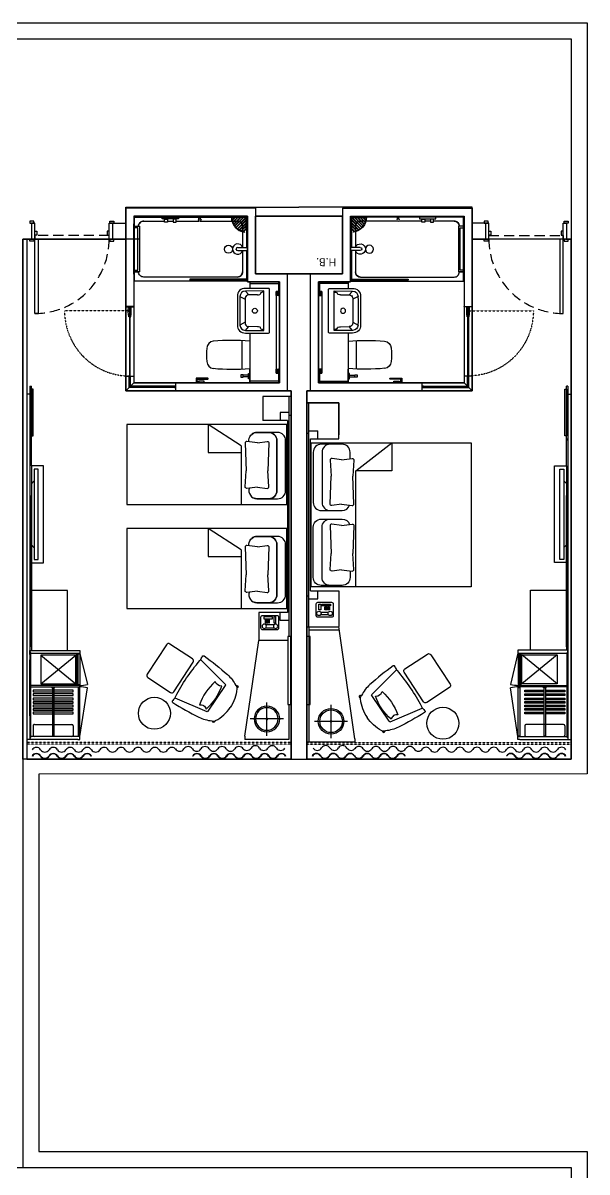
# Model space of a CAD drawing. Extents: x 358669 to 369242, y -116168 to -106760.
# Drawn here: x 365033 to 365738, y -111700 to -110264 of the extents above; entities that cross this region are included whole.
import ezdxf

# ---------------------------------------------------------------- set-up
doc = ezdxf.new("R2010")
doc.units = 0
doc.linetypes.add('HIDDEN', pattern=[1e-06, 1e-06, 0])
doc.linetypes.add('HIDDENX2', pattern=[19.05, 12.7, -6.35])
for name, color, linetype in [('0-LNS-VLF', 1, 'CONTINUOUS'), ('3-OPN-XDR', 3, 'CONTINUOUS'), ('ARFU_EL', 8, 'CONTINUOUS'), ('ARFU_LS_POD', 9, 'CONTINUOUS'), ('ARSN_FX', 8, 'CONTINUOUS'), ('ARWA_OL', 7, 'CONTINUOUS'), ('C-ALAN', 30, 'CONTINUOUS'), ('C-GORONUS-03', 190, 'CONTINUOUS'), ('ID_FF_E', 8, 'CONTINUOUS'), ('TX20', 1, 'CONTINUOUS'), ('TXDM', 8, 'CONTINUOUS'), ('YAZILAR', 254, 'CONTINUOUS')]:
    doc.layers.add(name, color=color, linetype=linetype)
doc.styles.add('-ZAFER-', font='segoeuil.ttf')

# ---------------------------------------------------------------- blocks, each defined once
blk = doc.blocks.new('2511')
at = {"layer": 'ARSN_FX', "linetype": 'CONTINUOUS'}
for p, q in [((-10, 2), (-185, 2)), ((-30, 22), (-184, 22)), ((-35, 27), (-183, 27)), ((-55, 47), (-179, 47)), ((-60, 52), (-177, 52)), ((-80, 72), (-170, 72)), ((-85, 77), (-168, 77)), ((-105, 97), (-157, 97)), ((-110, 102), (-154, 102)), ((-151, 115), (-145, 115)), ((-122, 115), (-115, 115)), ((-10, -3), (-185, -3)), ((-30, -23), (-184, -23)), ((-35, -28), (-183, -28)), ((-55, -48), (-179, -48)), ((-60, -53), (-177, -53)), ((-80, -73), (-170, -73)), ((-85, -78), (-168, -78)), ((-105, -98), (-157, -98)), ((-110, -103), (-154, -103))]:
    blk.add_line(p, q, dxfattribs=at)
for points in [[(-115, 115), (0, 0), (-134, -134, -0.375103), (-151, 115, -0.375103)], [(-122, 115), (-7, 0), (-134, -127, -0.373303), (-145, 115, -0.373303)]]:
    blk.add_lwpolyline(points, format="xyb", dxfattribs=at)
blk = doc.blocks.new('BASIN_ROCA_ABOVE')
at = {"layer": 'TXDM', "ltscale": 1.6}
for p, q in [((0.033, -0.071), (0.034, -0.3)), ((0.527, -0.071), (0.033, -0.071)), ((0.033, -0.071), (0.033, -0.071)), ((0.06, -0.109), (0.069, -0.111)), ((0.499, -0.109), (0.49, -0.111)), ((0.526, -0.3), (0.527, -0.071)), ((0.081, -0.257), (0.034, -0.3)), ((0.08, -0.149), (0.081, -0.257)), ((0.479, -0.149), (0.478, -0.257)), ((0.526, -0.3), (0.478, -0.257)), ((0.101, -0.368), (0.137, -0.304)), ((0.137, -0.304), (0.422, -0.304)), ((0.422, -0.304), (0.458, -0.368))]:
    blk.add_line(p, q, dxfattribs=at)
blk.add_lwpolyline([(0, -0.01), (0, -0.01), (0.001, -0.299, 0.45695), (0.1, -0.399), (0.459, -0.399, 0.46384), (0.558, -0.299), (0.559, -0.01, 0.410588), (0.55, 0), (0.01, 0, 0.399723), (0, -0.01, 0.399723)], format="xyb", close=True, dxfattribs=at)
blk.add_circle((0.28, -0.181), 0.0312, dxfattribs=at)
for centre, radius, start, end in [((0.241, -0.071), 0.195, 179.8214, 183.8286), ((0.1, -0.081), 0.0525, 183.9876, 200.4407), ((0.065, -0.095), 0.015, 197.3847, 251.4233), ((0.063, -0.123), 0.0127, 8.5999, 64.265), ((-0.024, -0.149), 0.104, 0.1782, 15.7454), ((0.583, -0.149), 0.104, 164.2546, 179.8218), ((0.496, -0.123), 0.0127, 115.735, 171.4001), ((0.495, -0.095), 0.015, 288.5767, 342.6153), ((0.46, -0.081), 0.0525, 339.5593, 356.0124), ((0.318, -0.071), 0.195, 356.1714, 0.1786), ((0.133, -0.255), 0.0521, 182.9469, 216.9053), ((0.132, -0.249), 0.0555, 222.5972, 275.6155), ((0.427, -0.249), 0.0555, 264.3845, 317.4028), ((0.426, -0.255), 0.0521, 323.0947, 357.0531), ((0.102, -0.3), 0.0683, 180.2593, 269.0277), ((0.28, 10.165), 10.534, 269.0277, 270.9723), ((0.457, -0.3), 0.0683, 270.9723, 359.7407)]:
    blk.add_arc(centre, radius, start, end, dxfattribs=at)
blk = doc.blocks.new('STANDARD_POD_2')
at = {"layer": 'ARFU_LS_POD'}
for points in [[(140, -270), (120, -270), (120, -220), (140, -220)], [(140, -1240), (120, -1240), (120, -1190), (140, -1190)]]:
    blk.add_hatch(color=256, dxfattribs=at).paths.add_polyline_path(points)
for p, q in [((0, 0), (1395, 0)), ((0, 0), (0, -1460)), ((1395, 0), (1395, -100)), ((1395, 0), (2020, 0)), ((100, -1360), (100, -100)), ((100, -100), (1395, -100)), ((100, -100), (100, -1360)), ((110, -120), (470, -120)), ((470, -721), (470, -100)), ((470, -100), (470, -269)), ((1395, -100), (1920, -100)), ((1412, -41), (1979, -41)), ((1412, -43), (1977, -43)), ((1412, -57), (1963, -57)), ((1412, -59), (1961, -59)), ((1920, -100), (2020, 0)), ((1920, -1050), (1920, -100)), ((1961, -59), (1961, -182)), ((1963, -57), (1963, -182)), ((1977, -43), (1977, -182)), ((1979, -41), (1979, -182)), ((2020, -1054), (2020, 0)), ((485, -175), (552, -175)), ((485, -195), (552, -195)), ((570, -628), (570, -272)), ((2020, -182), (1920, -182)), ((100, -1360), (100, -700)), ((100, -1360), (100, -700)), ((100, -783), (100, -1360)), ((100, -783), (100, -1360)), ((1970, -1027), (1970, -973)), ((1920, -2181), (1920, -1054)), ((1957, -1045), (1957, -1050)), ((1983, -1045), (1983, -1050)), ((2020, -2281), (2020, -1054)), ((470, -1360), (470, -1279)), ((500, -1360), (100, -1360)), ((470, -1340), (110, -1340)), ((500, -2181), (500, -1361)), ((1220, -1382), (500, -1382)), ((500, -1394), (1220, -1394)), ((510, -1371), (1910, -1371)), ((510, -1751), (510, -1371)), ((625, -1421), (1795, -1421)), ((1220, -1394), (1220, -1382)), ((1910, -1371), (1910, -2171)), ((400, -1460), (0, -1460)), ((400, -2281), (400, -1460)), ((1910, -1486), (1850, -1486)), ((1920, -1456), (1920, -2086)), ((621, -1751), (500, -1751)), ((621, -1791), (500, -1791)), ((510, -2171), (510, -1791)), ((560, -2056), (560, -1792)), ((1088, -2121), (625, -2121)), ((1085, -2146), (1085, -2171)), ((1389, -2121), (1103, -2121)), ((1105, -2146), (1105, -2171)), ((1399, -2143), (1399, -2148)), ((1417, -2143), (1417, -2148)), ((1498, -2121), (1427, -2121)), ((1508, -2143), (1508, -2148)), ((1526, -2143), (1526, -2148)), ((1795, -2121), (1536, -2121)), ((1910, -2056), (1850, -2056)), ((400, -2281), (2020, -2281)), ((500, -2181), (1920, -2181)), ((1910, -2171), (510, -2171))]:
    blk.add_line(p, q, dxfattribs=at)
at = {"layer": 'ARFU_LS_POD', "linetype": 'HIDDEN'}
blk.add_line((1970, -1000), (2785, -1000), dxfattribs=at)
at = {"layer": 'ARFU_LS_POD'}
for points in [[(110, -100), (100, -100), (100, -270), (110, -270)], [(1039, -122), (1106, -122), (1106, -100), (1039, -100)], [(140, -220), (120, -220), (120, -270), (100, -270), (100, -1190), (120, -1190), (120, -1240), (140, -1240)], [(140, -270), (120, -270), (120, -220), (140, -220)], [(485, -151), (485, -218), (470, -218), (470, -151)], [(552, -170), (552, -200), (582, -200), (582, -170)], [(1975, -185), (1965, -185), (1965, -1051), (1975, -1051)], [(1920, -1054), (2020, -1054), (2020, -1050), (1920, -1050)], [(110, -1190), (100, -1190), (100, -1360), (110, -1360)], [(140, -1240), (120, -1240), (120, -1190), (140, -1190)], [(1910, -1486), (1910, -1506), (1870, -1506), (1870, -2036), (1910, -2036), (1910, -2056), (1850, -2056), (1850, -1486), (1910, -1486)], [(1910, -1456), (1910, -1536), (1920, -1536), (1920, -1456)], [(1910, -2006), (1910, -2086), (1920, -2086), (1920, -2006)], [(1565, -2171), (1360, -2171), (1360, -2148), (1565, -2148)], [(1389, -2143), (1427, -2143), (1427, -2105), (1389, -2105)], [(1536, -2143), (1498, -2143), (1498, -2105), (1536, -2105)]]:
    blk.add_lwpolyline(points, close=True, dxfattribs=at)
blk.add_lwpolyline([(990, -152), (990, -152, 0.414214), (995, -157), (1139, -157), (1139, -106), (1106, -106), (1106, -116), (1129, -116), (1129, -147), (995, -147, 0.414214)], format="xyb", close=True, dxfattribs=at)
for points in [[(1412, -57), (1397, -57), (1397, -43), (1412, -43), (1412, -41), (1395, -41), (1395, -59), (1412, -59), (1412, -57)], [(1965, -182), (1975, -182), (1975, -45), (1399, -45), (1399, -55), (1965, -55), (1965, -182)], [(640, -1766), (640, -1775)], [(1389, -2121), (1103, -2121)], [(1498, -2121), (1427, -2121)]]:
    blk.add_lwpolyline(points, dxfattribs=at)
for points in [[(1957, -1045), (1965, -1047), (1965, -924), (1962, -924, 0.395956), (1957, -929, 0.053889), (1953, -1040, 0.363005), (1957, -1045)], [(1983, -1045), (1975, -1047), (1975, -924), (1978, -924, -0.395956), (1983, -929, -0.053889), (1987, -1040, -0.363005), (1983, -1045)], [(560, -1749), (560, -1486, -0.414214), (625, -1421), (1795, -1421, -0.414214), (1860, -1486)], [(1088, -2121), (625, -2121, -0.414214), (560, -2056), (560, -1792)], [(1860, -2056, -0.414214), (1795, -2121), (1536, -2121)]]:
    blk.add_lwpolyline(points, format="xyb", dxfattribs=at)
for centre, radius in [((1970, -1000), 15), ((736, -1769), 50.7), ((1095, -2134), 15.5)]:
    blk.add_circle(centre, radius, dxfattribs=at)
for centre, radius, start, end in [((687, -2882), 2612, 84.7509, 94.7603), ((917, -370), 90, 3.2173, 84.7572), ((-493, -449), 1503, 356.7798, 3.2204), ((917, -530), 90, 275.2408, 356.7218), ((687, 1982), 2612, 265.2397, 275.2491), ((625, -1486), 65, 90, 180), ((621, -1771), 64.3, 198.1226, 161.8774), ((621, -1771), 20, 270, 90), ((625, -2056), 65, 180, 270), ((1795, -2056), 65, 270, 0)]:
    blk.add_arc(centre, radius, start, end, dxfattribs=at)
at = {"layer": 'ARFU_LS_POD', "linetype": 'HIDDEN'}
blk.add_arc((1970, -1000), 815, 0, 90.3502, dxfattribs=at)
at = {"layer": 'ARFU_LS_POD', "xscale": 1000, "yscale": 1000, "zscale": 1000, "rotation": 90}
blk.add_blockref('BASIN_ROCA_ABOVE', (225, -1280), dxfattribs=at)
at = {"layer": 'ARFU_LS_POD', "xscale": -1, "rotation": 44.99999999955779}
blk.add_blockref('2511', (510, -2171), dxfattribs=at)
blk = doc.blocks.new('TELEPHONE')
at = {"layer": 'ARFU_EL', "ltscale": 1.6}
blk.add_lwpolyline([(70, 220), (-70, 220, 0.414214), (-90, 200), (-90, 20, 0.414214), (-70, 0), (70, 0, 0.414214), (90, 20), (90, 200, 0.414214)], format="xyb", close=True, dxfattribs=at)
for points in [[(-65, 62), (-65, 164)], [(-28, 164), (-28, 62)]]:
    blk.add_lwpolyline(points, dxfattribs=at)
for points in [[(71, 159), (-2, 159), (-2, 184), (71, 184)], [(71, 37), (48, 37), (48, 146), (71, 146)], [(-2, 107), (8, 107), (8, 97), (-2, 97)], [(-2, 92), (8, 92), (8, 82), (-2, 82)], [(-2, 77), (8, 77), (8, 67), (-2, 67)], [(-2, 62), (8, 62), (8, 52), (-2, 52)], [(13, 107), (23, 107), (23, 97), (13, 97)], [(13, 92), (23, 92), (23, 82), (13, 82)], [(13, 77), (23, 77), (23, 67), (13, 67)], [(13, 62), (23, 62), (23, 52), (13, 52)], [(28, 107), (38, 107), (38, 97), (28, 97)], [(28, 92), (38, 92), (38, 82), (28, 82)], [(28, 77), (38, 77), (38, 67), (28, 67)], [(28, 62), (38, 62), (38, 52), (28, 52)]]:
    blk.add_lwpolyline(points, close=True, dxfattribs=at)
for centre in [(-46, 183), (-46, 42)]:
    blk.add_circle(centre, 27.1, dxfattribs=at)
blk = doc.blocks.new('DESK_LAMP_PLAN')
at = {"layer": 'ID_FF_E', "color": 8, "ltscale": 1.6}
for p, q in [((201005, 176148), (201005, 175732)), ((200796, 175939), (201212, 175939))]:
    blk.add_line(p, q, dxfattribs=at)
for radius in [160, 160, 141, 10]:
    blk.add_circle((201005, 175939), radius, dxfattribs=at)
blk = doc.blocks.new('FOOTSTOOL')
at = {"layer": 'ID_FF_E', "ltscale": 1.6}
blk.add_lwpolyline([(-58787, 14801), (-58787, 15141, -0.414214), (-58757, 15171), (-58317, 15171, -0.414214), (-58287, 15141), (-58287, 14801, -0.414214), (-58317, 14771), (-58757, 14771, -0.414214)], format="xyb", close=True, dxfattribs=at)
blk = doc.blocks.new('DESK_CHAIR_PLAN')
at = {"layer": 'ID_FF_E', "ltscale": 1.6}
for points in [[(268448, 192088, 0.096866), (268440, 192073, 0.052068), (268440, 191527, 0.195989), (268448, 191513)], [(268448, 192088, -0.281671), (268444, 192094, -0.075213), (268438, 192141, -0.307094), (268452, 192151, -0.024798), (268825, 192121, -0.091121), (268987, 192067, -0.224529), (269024, 192040, -0.124204), (269083, 191801, -0.124204)], [(268882, 191994, 0.258678), (268875, 192006), (268448, 192088)], [(268882, 191994), (268882, 191607, -0.258678), (268875, 191596), (268448, 191513)], [(268448, 191513, 0.281671), (268444, 191507, 0.075213), (268438, 191460, 0.307094), (268452, 191450, 0.024798), (268825, 191480, 0.091121), (268987, 191534, 0.224529), (269024, 191562, 0.124204), (269083, 191801, 0.124204)]]:
    blk.add_lwpolyline(points, format="xyb", dxfattribs=at)
for centre, start, end in [((269007, 192059), 318.1433, 154.0205), ((269007, 191539), 192.0861, 51.5225)]:
    blk.add_arc(centre, 14.9, start, end, dxfattribs=at)
blk = doc.blocks.new('DESK_CHAIR')
at = {"layer": 'ARFU_EL', "ltscale": 1.6}
blk.add_lwpolyline([(-59192, 13032, -0.115153), (-59192, 13382, 0.429036), (-59092, 13382, -0.137925), (-59092, 13032, 0.299341), (-59192, 13032)], format="xyb", dxfattribs=at)
at = {"layer": 'TX20'}
blk.add_blockref('DESK_CHAIR_PLAN', (-327937, -178607), dxfattribs=at)
blk = doc.blocks.new('A$C3BB2753C')
at = {"layer": 'ARWA_OL', "color": 8, "ltscale": 1.6}
blk.add_circle((-341, -4134), 200, dxfattribs=at)
at = {"layer": 'ID_FF_E', "color": 8}
for p, q in [((1204, -917), (1204, 78)), ((1222, 78), (1204, 78)), ((1222, 78), (1222, -4337)), ((1222, -22), (1260, -22)), ((1204, -580), (1222, -580)), ((1204, -592), (1222, -592)), ((1214, -592), (1214, -580)), ((1169, -1104), (1204, -1140)), ((1204, -3179), (1204, -1287)), ((1204, -1851), (1204, -2615)), ((1169, -1939), (1204, -1904)), ((1204, -2460), (1222, -2460)), ((1204, -2472), (1222, -2472)), ((1214, -2472), (1214, -2460)), ((637, -3660), (637, -3260)), ((1087, -3640), (647, -3280)), ((1087, -3280), (647, -3640)), ((1222, -4039), (1222, -3340)), ((917, -3690), (917, -3685)), ((947, -3690), (917, -3690)), ((922, -3690), (922, -4294)), ((942, -3690), (942, -4294)), ((947, -3685), (947, -3690)), ((1167, -4149), (697, -4149)), ((622, -4299), (1212, -4299)), ((682, -4164), (682, -4284)), ((947, -4294), (917, -4294)), ((917, -4294), (917, -4299)), ((947, -4299), (947, -4294)), ((1182, -4164), (1182, -4284)), ((622, -4337), (1260, -4337))]:
    blk.add_line(p, q, dxfattribs=at)
at = {"layer": 'ID_FF_E', "color": 8, "ltscale": 1.6}
for p, q in [((-1640, -130), (-2040, -130)), ((-2040, -130), (-1640, -130)), ((-2015, -2930), (-2015, -130)), ((-1640, -130), (-1640, -530)), ((-1640, -580), (-1640, -130)), ((-2015, -515), (-2040, -515)), ((-2015, -480), (-1906, -480)), ((-1906, -580), (-1906, -480)), ((-1997, -2480), (-1997, -580)), ((-1997, -580), (-1640, -580)), ((-2015, -2545), (-2040, -2545)), ((-2015, -2580), (-1906, -2580)), ((-1997, -2480), (-1640, -2480)), ((-1906, -2580), (-1906, -2480)), ((-1640, -2480), (-1640, -2926)), ((-2040, -2930), (-1640, -2930)), ((-2015, -2930), (-2015, -4367)), ((-2015, -2966), (-1634, -2966)), ((-1440, -4327), (-1640, -2926)), ((-2040, -4367), (-1440, -4367)), ((-1440, -4327), (-1440, -4367)), ((-1972, -4543), (-1975, -4541)), ((-815, -4542), (-811, -4540)), ((-815, -4542), (-811, -4540)), ((-815, -4542), (-811, -4540)), ((458, -4542), (455, -4540)), ((458, -4542), (455, -4540)), ((1192, -4543), (1195, -4541))]:
    blk.add_line(p, q, dxfattribs=at)
at = {"layer": 'ID_FF_E', "color": 8, "ltscale": 0.5}
for p, q in [((-1429, -980), (-981, -630)), ((-981, -630), (-981, -980)), ((-1429, -2430), (-1429, -980)), ((-981, -980), (-1429, -980))]:
    blk.add_line(p, q, dxfattribs=at)
at = {"layer": 'ID_FF_E', "color": 8, "linetype": 'HIDDEN', "ltscale": 1.6}
for p, q in [((-2040, -4374), (1260, -4374)), ((-2040, -4394), (1260, -4394))]:
    blk.add_line(p, q, dxfattribs=at)
at = {"layer": 'ID_FF_E', "color": 8}
for points in [[(1184, 40), (1204, 40), (1204, -542), (1184, -542)], [(1204, -917), (1204, -2127), (1054, -2127), (1054, -917)], [(1119, -957), (1169, -957), (1169, -2087), (1119, -2087)], [(600, -3655), (620, -3655), (620, -3265), (600, -3265)], [(647, -3640), (647, -3280), (1087, -3280), (1087, -3640)], [(1222, -3248), (1222, -4311), (1212, -4311), (1212, -3248)], [(600, -3685), (620, -3685), (620, -4294), (600, -4294)]]:
    blk.add_lwpolyline(points, close=True, dxfattribs=at)
at = {"layer": 'ID_FF_E', "color": 8, "ltscale": 1.6}
for points in [[(-1987, -2430), (-1987, -630), (13, -630), (13, -2430)], [(-2040, -3049), (-2040, -3899), (-2000, -3899), (-2000, -3049)]]:
    blk.add_lwpolyline(points, close=True, dxfattribs=at)
at = {"layer": 'ID_FF_E', "color": 8}
for points in [[(-1711, -648, 0.048226), (-1711, -648), (-1861, -648, 0.414214), (-1961, -748), (-1961, -1376, 0.414214), (-1861, -1476), (-1711, -1476)], [(-1502, -830), (-1502, -748, 0.414214), (-1602, -648), (-1752, -648, 0.414214), (-1852, -748), (-1852, -1376, 0.414214), (-1752, -1476), (-1602, -1476, 0.321929), (-1507, -1408, 0.173247)], [(-1609, -844), (-1727, -827, 0.475968), (-1750, -848), (-1737, -1046)], [(-1609, -844), (-1476, -827, -0.471895), (-1453, -848), (-1466, -1046)], [(-1609, -1395), (-1728, -1412, -0.467331), (-1751, -1391), (-1737, -1046)], [(-1609, -1395), (-1475, -1412, 0.463688), (-1453, -1391), (-1466, -1046)], [(-1711, -2411, -0.048226), (-1711, -2411), (-1861, -2411, -0.414214), (-1961, -2311), (-1961, -1683, -0.414214), (-1861, -1583), (-1711, -1583)], [(-1502, -2229), (-1502, -2311, -0.414214), (-1602, -2411), (-1752, -2411, -0.414214), (-1852, -2311), (-1852, -1683, -0.414214), (-1752, -1583), (-1602, -1583, -0.321929), (-1507, -1651, -0.173247)], [(-1609, -1664), (-1728, -1647, 0.467331), (-1751, -1668), (-1737, -2013)], [(-1609, -1664), (-1475, -1647, -0.463688), (-1453, -1668), (-1466, -2013)], [(-1609, -2215), (-1727, -2232, -0.475968), (-1750, -2211), (-1737, -2013)], [(-1609, -2215), (-1476, -2232, 0.471895), (-1453, -2211), (-1466, -2013)]]:
    blk.add_lwpolyline(points, format="xyb", dxfattribs=at)
for points in [[(1204, -3222), (754, -3222), (754, -2472), (1204, -2472), (1204, -3222)], [(597, -3260), (503, -3648)], [(622, -3222), (597, -3222), (597, -3260), (622, -3260)], [(1222, -3272), (1222, -3222), (622, -3222)], [(622, -3260), (1212, -3260)], [(597, -4299), (503, -3691)], [(1212, -3680), (597, -3680), (597, -3660), (1212, -3660)], [(922, -3741), (682, -3741), (682, -3721), (922, -3721)], [(942, -3721), (1182, -3721), (1182, -3741), (942, -3741)], [(922, -3785), (682, -3785), (682, -3765), (922, -3765)], [(922, -3839), (682, -3839), (682, -3819), (922, -3819)], [(922, -3883), (682, -3883), (682, -3863), (922, -3863)], [(942, -3765), (1182, -3765), (1182, -3785), (942, -3785)], [(942, -3819), (1182, -3819), (1182, -3839), (942, -3839)], [(942, -3863), (1182, -3863), (1182, -3883), (942, -3883)], [(922, -3927), (682, -3927), (682, -3907), (922, -3907)], [(922, -3971), (682, -3971), (682, -3951), (922, -3951)], [(922, -4015), (682, -4015), (682, -3995), (922, -3995)], [(942, -3907), (1182, -3907), (1182, -3927), (942, -3927)], [(942, -3951), (1182, -3951), (1182, -3971), (942, -3971)], [(942, -3995), (1182, -3995), (1182, -4015), (942, -4015)], [(622, -4337), (597, -4337), (597, -4299), (622, -4299)]]:
    blk.add_lwpolyline(points, dxfattribs=at)
for centre, radius, start, end in [((600, -3260), 400, 256.0278, 270.3585), ((600, -4079), 400, 89.6415, 103.9722), ((697, -4164), 15, 90, 180), ((1167, -4164), 15, 0, 90), ((697, -4284), 15, 180, 270), ((1167, -4284), 15, 270, 0)]:
    blk.add_arc(centre, radius, start, end, dxfattribs=at)
at = {"layer": 'ID_FF_E', "color": 8, "ltscale": 1.6}
for centre, radius, start, end in [((-1911, -4410), 62.1, 211.9763, 328.921), ((-1805, -4475), 62.1, 31.079, 148.0237), ((-1699, -4410), 62.1, 211.9763, 328.921), ((-1594, -4475), 62.1, 31.079, 148.0237), ((-1488, -4410), 62.1, 211.9763, 328.921), ((-1390, -4486), 62.1, 31.079, 148.0237), ((-1178, -4486), 62.1, 31.079, 148.0237), ((-966, -4486), 62.1, 31.079, 148.0237), ((-755, -4486), 62.1, 31.079, 148.0237), ((-755, -4486), 62.1, 31.079, 148.0237), ((-551, -4496), 62.1, 31.079, 148.0237), ((-551, -4496), 62.1, 31.079, 148.0237), ((-339, -4496), 62.1, 31.079, 148.0237), ((-339, -4496), 62.1, 31.079, 148.0237), ((-128, -4496), 62.1, 31.079, 148.0237), ((-128, -4496), 62.1, 31.079, 148.0237), ((84, -4496), 62.1, 31.079, 148.0237), ((84, -4496), 62.1, 31.079, 148.0237), ((296, -4496), 62.1, 31.079, 148.0237), ((296, -4496), 62.1, 31.079, 148.0237), ((507, -4496), 62.1, 31.079, 148.0237), ((507, -4496), 62.1, 31.079, 148.0237), ((719, -4496), 62.1, 31.079, 148.0237), ((931, -4496), 62.1, 31.079, 148.0237), ((1142, -4496), 62.1, 31.079, 148.0237), ((-1922, -4573), 62.1, 31.9763, 148.921), ((-1922, -4573), 58.3, 31.9763, 148.921), ((-1816, -4508), 65.8, 211.079, 328.0237), ((-1816, -4508), 62.1, 211.079, 328.0237), ((-1711, -4573), 62.1, 31.9763, 148.921), ((-1711, -4573), 58.3, 31.9763, 148.921), ((-1605, -4508), 65.8, 211.079, 328.0237), ((-1605, -4508), 62.1, 211.079, 328.0237), ((-1499, -4573), 62.1, 31.9763, 148.921), ((-1499, -4573), 58.3, 31.9763, 148.921), ((-1393, -4508), 65.8, 211.079, 328.0237), ((-1393, -4508), 62.1, 211.079, 328.0237), ((-1287, -4573), 62.1, 31.9763, 148.921), ((-1284, -4421), 62.1, 211.9763, 328.921), ((-1287, -4573), 58.3, 31.9763, 148.921), ((-1181, -4508), 65.8, 211.079, 328.0237), ((-1181, -4508), 62.1, 211.079, 328.0237), ((-1076, -4573), 62.1, 31.9763, 148.921), ((-1076, -4573), 58.3, 31.9763, 148.921), ((-1072, -4421), 62.1, 211.9763, 328.921), ((-970, -4508), 65.8, 211.079, 328.0237), ((-970, -4508), 62.1, 211.079, 328.0237), ((-864, -4573), 62.1, 31.9763, 148.921), ((-864, -4573), 62.1, 31.9763, 148.921), ((-864, -4573), 62.1, 31.9763, 148.921), ((-864, -4573), 58.3, 31.9763, 148.921), ((-864, -4573), 58.3, 31.9763, 148.921), ((-864, -4573), 58.3, 31.9763, 148.921), ((-861, -4421), 62.1, 211.9763, 328.921), ((-861, -4421), 62.1, 211.9763, 328.921), ((-861, -4421), 62.1, 211.9763, 328.921), ((-649, -4421), 62.1, 211.9763, 328.921), ((-445, -4431), 62.1, 211.9763, 328.921), ((-234, -4431), 62.1, 211.9763, 328.921), ((-22, -4431), 62.1, 211.9763, 328.921), ((190, -4431), 62.1, 211.9763, 328.921), ((401, -4431), 62.1, 211.9763, 328.921), ((507, -4573), 62.1, 31.079, 148.0237), ((507, -4573), 62.1, 31.079, 148.0237), ((507, -4573), 58.3, 31.079, 148.0237), ((507, -4573), 58.3, 31.079, 148.0237), ((401, -4508), 65.8, 328.8947, 328.921), ((401, -4508), 65.8, 328.8947, 328.921), ((613, -4508), 65.8, 211.9763, 328.921), ((613, -4431), 62.1, 211.9763, 328.921), ((613, -4508), 62.1, 211.9763, 328.921), ((719, -4573), 62.1, 31.079, 148.0237), ((719, -4573), 58.3, 31.079, 148.0237), ((825, -4508), 65.8, 211.9763, 328.921), ((825, -4431), 62.1, 211.9763, 328.921), ((825, -4508), 62.1, 211.9763, 328.921), ((931, -4573), 62.1, 31.079, 148.0237), ((931, -4573), 58.3, 31.079, 148.0237), ((1036, -4508), 65.8, 211.9763, 328.921), ((1036, -4431), 62.1, 211.9763, 328.921), ((1036, -4508), 62.1, 211.9763, 328.921), ((1142, -4573), 62.1, 31.079, 148.0237), ((1142, -4573), 58.3, 31.079, 148.0237)]:
    blk.add_arc(centre, radius, start, end, dxfattribs=at)
at = {"layer": 'ID_FF_E', "color": 8, "rotation": 90.0015896498233}
blk.add_blockref('TELEPHONE', (-1708, -2716), dxfattribs=at)
at = {"layer": 'ID_FF_E'}
for name, p, rotation in [('FOOTSTOOL', (-20202, 53561), 123.3385285068031), ('DESK_CHAIR', (-57470, -26005), 213.970945504194)]:
    blk.add_blockref(name, p, dxfattribs=dict(at, rotation=rotation))
at = {"layer": 'ID_FF_E', "color": 8, "ltscale": 1.6, "rotation": 90}
blk.add_blockref('DESK_LAMP_PLAN', (174200, -205114), dxfattribs=at)
blk = doc.blocks.new('A$C2BD73BDB')
at = {"layer": 'ARWA_OL', "color": 8, "ltscale": 1.6}
blk.add_circle((-333, 3988), 200, dxfattribs=at)
at = {"layer": 'ID_FF_E', "color": 8, "ltscale": 1.6}
for p, q in [((-1972, 4523), (-1975, 4521)), ((-815, 4522), (-811, 4520)), ((458, 4522), (455, 4520)), ((1192, 4523), (1195, 4521)), ((-2015, 4316), (-1465, 4316)), ((-2015, 3879), (-2015, 4316)), ((-1465, 4276), (-1465, 4316)), ((-1465, 4276), (-1640, 3080)), ((-2015, 30), (-2015, 3029)), ((-2000, 3080), (-1640, 3080)), ((-1997, 3080), (-1640, 3080)), ((-1640, 3056), (-1640, 3080)), ((-1640, 3056), (-1640, 3080)), ((-1640, 2730), (-1640, 3056)), ((-2015, 2830), (-1906, 2830)), ((-1997, 330), (-1997, 2730)), ((-1997, 2730), (-1640, 2730)), ((-1906, 2830), (-1906, 2730)), ((-1997, 330), (-1906, 330)), ((-1906, 230), (-1906, 330)), ((-1906, 330), (-1690, 330)), ((-1690, 30), (-1690, 330)), ((-2015, 265), (-2040, 265)), ((-2015, 230), (-1906, 230)), ((-2040, 30), (-1690, 30))]:
    blk.add_line(p, q, dxfattribs=at)
at = {"layer": 'ID_FF_E', "color": 8, "linetype": 'HIDDEN', "ltscale": 1.6}
for p, q in [((-2040, 4374), (1260, 4374)), ((-2040, 4354), (1260, 4354))]:
    blk.add_line(p, q, dxfattribs=at)
at = {"layer": 'ID_FF_E', "color": 8}
for p, q in [((622, 4316), (1260, 4316)), ((1222, -98), (1222, 4316)), ((622, 4279), (1212, 4279)), ((682, 4144), (682, 4264)), ((917, 4274), (917, 4279)), ((947, 4274), (917, 4274)), ((922, 3669), (922, 4274)), ((942, 3669), (942, 4274)), ((947, 4279), (947, 4274)), ((1182, 4144), (1182, 4264)), ((1167, 4129), (697, 4129)), ((1222, 4019), (1222, 3320)), ((637, 3639), (637, 3240)), ((1087, 3620), (647, 3260)), ((1087, 3260), (647, 3620)), ((947, 3669), (917, 3669)), ((917, 3669), (917, 3664)), ((947, 3664), (947, 3669)), ((1204, 3159), (1204, 1267)), ((1204, 1831), (1204, 2595)), ((1169, 1919), (1204, 1884)), ((1169, 1084), (1204, 1120)), ((1204, 897), (1204, -98)), ((1204, 572), (1222, 572)), ((1204, 560), (1222, 560)), ((1214, 572), (1214, 560)), ((1222, 2), (1260, 2)), ((1222, -98), (1204, -98))]:
    blk.add_line(p, q, dxfattribs=at)
at = {"layer": 'ID_FF_E', "color": 8, "ltscale": 0.5}
for p, q in [((-1418, 1946), (-1418, 2680)), ((-1005, 2030), (-1422, 2030)), ((-1005, 1680), (-1005, 2030)), ((-1418, 1946), (-1005, 1680)), ((-1418, 646), (-1418, 1380)), ((-1005, 730), (-1418, 730)), ((-1005, 380), (-1005, 730)), ((-1418, 646), (-1005, 380))]:
    blk.add_line(p, q, dxfattribs=at)
at = {"layer": 'ID_FF_E', "color": 8}
for points in [[(622, 4316), (597, 4316), (597, 4279), (622, 4279)], [(597, 4279), (503, 3671)], [(922, 3995), (682, 3995), (682, 3975), (922, 3975)], [(922, 3951), (682, 3951), (682, 3931), (922, 3931)], [(922, 3907), (682, 3907), (682, 3887), (922, 3887)], [(942, 3975), (1182, 3975), (1182, 3995), (942, 3995)], [(942, 3931), (1182, 3931), (1182, 3951), (942, 3951)], [(942, 3887), (1182, 3887), (1182, 3907), (942, 3907)], [(922, 3863), (682, 3863), (682, 3843), (922, 3843)], [(922, 3818), (682, 3818), (682, 3798), (922, 3798)], [(922, 3765), (682, 3765), (682, 3745), (922, 3745)], [(942, 3843), (1182, 3843), (1182, 3863), (942, 3863)], [(942, 3798), (1182, 3798), (1182, 3818), (942, 3818)], [(942, 3745), (1182, 3745), (1182, 3765), (942, 3765)], [(597, 3240), (503, 3628)], [(1212, 3659), (597, 3659), (597, 3639), (1212, 3639)], [(922, 3721), (682, 3721), (682, 3701), (922, 3701)], [(942, 3701), (1182, 3701), (1182, 3721), (942, 3721)], [(622, 3202), (597, 3202), (597, 3240), (622, 3240)], [(1222, 3252), (1222, 3202), (622, 3202)], [(622, 3240), (1212, 3240)], [(1204, 3202), (754, 3202), (754, 2452), (1204, 2452), (1204, 3202)]]:
    blk.add_lwpolyline(points, dxfattribs=at)
for points in [[(599, 3664), (619, 3664), (619, 4274), (599, 4274)], [(1222, 3228), (1222, 4291), (1212, 4291), (1212, 3228)], [(599, 3634), (619, 3634), (619, 3245), (599, 3245)], [(647, 3620), (647, 3260), (1087, 3260), (1087, 3620)], [(1204, 897), (1204, 2107), (1054, 2107), (1054, 897)], [(1119, 937), (1169, 937), (1169, 2066), (1119, 2066)], [(1184, -60), (1204, -60), (1204, 522), (1184, 522)]]:
    blk.add_lwpolyline(points, close=True, dxfattribs=at)
at = {"layer": 'ID_FF_E', "color": 8, "ltscale": 1.6}
for points in [[(-2040, 3879), (-2040, 3029), (-2000, 3029), (-2000, 3879)], [(-1987, 2680), (-1987, 1680), (13, 1680), (13, 2680)], [(-1987, 1380), (-1987, 380), (13, 380), (13, 1380)]]:
    blk.add_lwpolyline(points, close=True, dxfattribs=at)
at = {"layer": 'ID_FF_E', "color": 8}
for points in [[(-1723, 2607, 0.048226), (-1723, 2607), (-1873, 2607, 0.414214), (-1973, 2507), (-1973, 1879, 0.414214), (-1873, 1779), (-1723, 1779)], [(-1520, 2474, 0.517201), (-1614, 2607), (-1764, 2607, 0.414214), (-1864, 2507), (-1864, 1879, 0.414214), (-1764, 1779), (-1614, 1779, 0.173247), (-1551, 1802)], [(-1515, 1896, -0.464536), (-1614, 1779), (-1764, 1779, -0.414214), (-1864, 1879), (-1864, 2507, -0.414214), (-1764, 2607), (-1614, 2607, -0.173247), (-1551, 2585)], [(-1623, 2461), (-1742, 2478, 0.475968), (-1764, 2456), (-1751, 2259)], [(-1623, 2461), (-1490, 2478, -0.471895), (-1468, 2457), (-1481, 2259)], [(-1623, 1910), (-1742, 1893, -0.467331), (-1765, 1914), (-1751, 2259)], [(-1623, 1910), (-1490, 1893, 0.463688), (-1467, 1913), (-1481, 2259)], [(-1723, 1307, 0.048226), (-1723, 1307), (-1873, 1307, 0.414214), (-1973, 1207), (-1973, 579, 0.414214), (-1873, 479), (-1723, 479)], [(-1520, 1174, 0.517201), (-1614, 1307), (-1764, 1307, 0.414214), (-1864, 1207), (-1864, 579, 0.414214), (-1764, 479), (-1614, 479, 0.173247), (-1551, 502)], [(-1515, 596, -0.464536), (-1614, 479), (-1764, 479, -0.414214), (-1864, 579), (-1864, 1207, -0.414214), (-1764, 1307), (-1614, 1307, -0.173247), (-1551, 1285)], [(-1623, 1161), (-1742, 1178, 0.475968), (-1764, 1156), (-1751, 959)], [(-1623, 1161), (-1490, 1178, -0.471895), (-1468, 1157), (-1481, 959)], [(-1623, 610), (-1742, 593, -0.467331), (-1765, 614), (-1751, 959)], [(-1623, 610), (-1490, 593, 0.463688), (-1467, 613), (-1481, 959)]]:
    blk.add_lwpolyline(points, format="xyb", dxfattribs=at)
at = {"layer": 'ID_FF_E', "color": 8, "ltscale": 1.6}
for centre, radius, start, end in [((-1922, 4553), 62.1, 211.079, 328.0237), ((-1922, 4553), 58.3, 211.079, 328.0237), ((-1911, 4390), 62.1, 31.079, 148.0237), ((-1816, 4488), 65.8, 31.9763, 148.921), ((-1816, 4488), 62.1, 31.9763, 148.921), ((-1711, 4553), 62.1, 211.079, 328.0237), ((-1711, 4553), 58.3, 211.079, 328.0237), ((-1699, 4390), 62.1, 31.079, 148.0237), ((-1605, 4488), 65.8, 31.9763, 148.921), ((-1605, 4488), 62.1, 31.9763, 148.921), ((-1499, 4553), 62.1, 211.079, 328.0237), ((-1499, 4553), 58.3, 211.079, 328.0237), ((-1488, 4390), 62.1, 31.079, 148.0237), ((-1393, 4488), 65.8, 31.9763, 148.921), ((-1393, 4488), 62.1, 31.9763, 148.921), ((-1287, 4553), 62.1, 211.079, 328.0237), ((-1287, 4553), 58.3, 211.079, 328.0237), ((-1284, 4401), 62.1, 31.079, 148.0237), ((-1181, 4488), 65.8, 31.9763, 148.921), ((-1181, 4488), 62.1, 31.9763, 148.921), ((-1076, 4553), 62.1, 211.079, 328.0237), ((-1076, 4553), 58.3, 211.079, 328.0237), ((-1072, 4401), 62.1, 31.079, 148.0237), ((-970, 4488), 65.8, 31.9763, 148.921), ((-970, 4488), 62.1, 31.9763, 148.921), ((-864, 4553), 62.1, 211.079, 328.0237), ((-864, 4553), 58.3, 211.079, 328.0237), ((-861, 4401), 62.1, 31.079, 148.0237), ((-649, 4401), 62.1, 31.079, 148.0237), ((-445, 4411), 62.1, 31.079, 148.0237), ((-234, 4411), 62.1, 31.079, 148.0237), ((-22, 4411), 62.1, 31.079, 148.0237), ((190, 4411), 62.1, 31.079, 148.0237), ((401, 4411), 62.1, 31.079, 148.0237), ((507, 4553), 62.1, 211.9763, 328.921), ((507, 4553), 58.3, 211.9763, 328.921), ((401, 4488), 65.8, 31.079, 31.1053), ((613, 4488), 65.8, 31.079, 148.0237), ((613, 4488), 62.1, 31.079, 148.0237), ((613, 4411), 62.1, 31.079, 148.0237), ((719, 4553), 62.1, 211.9763, 328.921), ((719, 4553), 58.3, 211.9763, 328.921), ((825, 4488), 65.8, 31.079, 148.0237), ((825, 4488), 62.1, 31.079, 148.0237), ((825, 4411), 62.1, 31.079, 148.0237), ((931, 4553), 62.1, 211.9763, 328.921), ((931, 4553), 58.3, 211.9763, 328.921), ((1036, 4488), 65.8, 31.079, 148.0237), ((1036, 4488), 62.1, 31.079, 148.0237), ((1036, 4411), 62.1, 31.079, 148.0237), ((1142, 4553), 62.1, 211.9763, 328.921), ((1142, 4553), 58.3, 211.9763, 328.921), ((-1805, 4455), 62.1, 211.9763, 328.921), ((-1594, 4455), 62.1, 211.9763, 328.921), ((-1390, 4466), 62.1, 211.9763, 328.921), ((-1178, 4466), 62.1, 211.9763, 328.921), ((-966, 4466), 62.1, 211.9763, 328.921), ((-755, 4466), 62.1, 211.9763, 328.921), ((-551, 4476), 62.1, 211.9763, 328.921), ((-339, 4476), 62.1, 211.9763, 328.921), ((-128, 4476), 62.1, 211.9763, 328.921), ((84, 4476), 62.1, 211.9763, 328.921), ((296, 4476), 62.1, 211.9763, 328.921), ((507, 4476), 62.1, 211.9763, 328.921), ((719, 4476), 62.1, 211.9763, 328.921), ((931, 4476), 62.1, 211.9763, 328.921), ((1142, 4476), 62.1, 211.9763, 328.921)]:
    blk.add_arc(centre, radius, start, end, dxfattribs=at)
at = {"layer": 'ID_FF_E', "color": 8}
for centre, radius, start, end in [((697, 4264), 15, 90, 180), ((1167, 4264), 15, 0, 90), ((697, 4144), 15, 180, 270), ((1167, 4144), 15, 270, 0), ((599, 4059), 400, 256.0278, 270.3585), ((599, 3240), 400, 89.6415, 103.9722)]:
    blk.add_arc(centre, radius, start, end, dxfattribs=at)
at = {"layer": 'ARFU_EL', "xscale": -1, "rotation": 90}
blk.add_blockref('DESK_LAMP_PLAN', (174200, 205064), dxfattribs=at)
at = {"layer": 'ID_FF_E', "xscale": -1}
for name, p, rotation in [('DESK_CHAIR', (-57462, 25859), 326.029054495806), ('FOOTSTOOL', (-20194, -53707), 56.66147149319693)]:
    blk.add_blockref(name, p, dxfattribs=dict(at, rotation=rotation))
at = {"layer": 'ID_FF_E', "color": 8, "xscale": -1, "rotation": 89.99841035017671}
blk.add_blockref('TELEPHONE', (-1665, 2855), dxfattribs=at)

msp = doc.modelspace()

# ---------------------------------------------------------------- linework, layer by layer
at = {"layer": '0-LNS-VLF'}
for p, q in [((365037.6, -111184, 0), (365367.7, -111184, 0)), ((365717.6, -111184, 0), (365387.6, -111184, 0))]:
    msp.add_line(p, q, dxfattribs=at)
at = {"layer": '3-OPN-XDR', "elevation": 0}
for points in [[(365046.4, -110511.5), (365041.4, -110511.5), (365041.4, -110514), (365046.4, -110514)], [(365047.4, -110514), (365043.4, -110514), (365043.4, -110534), (365047.4, -110534)], [(365140.4, -110514), (365144.4, -110514), (365144.4, -110534), (365140.4, -110534)], [(365141.4, -110511.5), (365146.4, -110511.5), (365146.4, -110514), (365141.4, -110514)], [(365613.9, -110511.5), (365608.9, -110511.5), (365608.9, -110514), (365613.9, -110514)], [(365614.9, -110514), (365610.9, -110514), (365610.9, -110534), (365614.9, -110534)], [(365707.9, -110514), (365711.9, -110514), (365711.9, -110534), (365707.9, -110534)], [(365708.9, -110511.5), (365713.9, -110511.5), (365713.9, -110514), (365708.9, -110514)], [(365047.4, -110529.3), (365047.4, -110524.3), (365049.9, -110524.3), (365049.9, -110529.3)], [(365140.4, -110529.3), (365140.4, -110524.3), (365137.9, -110524.3), (365137.9, -110529.3)], [(365614.9, -110529.3), (365614.9, -110524.3), (365617.4, -110524.3), (365617.4, -110529.3)], [(365707.9, -110529.3), (365707.9, -110524.3), (365705.4, -110524.3), (365705.4, -110529.3)], [(365046.4, -110536.5), (365041.4, -110536.5), (365041.4, -110534), (365046.4, -110534)], [(365047.4, -110627), (365047.4, -110534), (365051.8, -110534), (365051.8, -110627)], [(365141.4, -110536.5), (365146.4, -110536.5), (365146.4, -110534), (365141.4, -110534)], [(365613.9, -110536.5), (365608.9, -110536.5), (365608.9, -110534), (365613.9, -110534)], [(365707.9, -110627), (365707.9, -110534), (365703.5, -110534), (365703.5, -110627)], [(365708.9, -110536.5), (365713.9, -110536.5), (365713.9, -110534), (365708.9, -110534)]]:
    msp.add_lwpolyline(points, close=True, dxfattribs=at)
at = {"layer": '3-OPN-XDR', "color": 1, "linetype": 'HIDDENX2', "elevation": 0}
for points in [[(365140.4, -110529.4), (365047.4, -110529.4), (365047.4, -110534), (365140.4, -110534)], [(365614.9, -110529.4), (365707.9, -110529.4), (365707.9, -110534), (365614.9, -110534)]]:
    msp.add_lwpolyline(points, close=True, dxfattribs=at)
at = {"layer": '3-OPN-XDR', "color": 1, "linetype": 'HIDDENX2'}
for centre, start, end in [((365047.4, -110534, 0), 270, 0), ((365707.9, -110534, 0), 180, 270)]:
    msp.add_arc(centre, 93, start, end, dxfattribs=at)
at = {"layer": 'C-ALAN', "elevation": 0}
for points in [[(365171.1, -110713.6), (365353.1, -110713.6), (365353.1, -110587.6), (365313.1, -110587.5), (365313.1, -110505.5), (365171.1, -110505.5)], [(365323.1, -110577.6), (365432.1, -110577.6), (365432.1, -110505.5), (365323.1, -110505.5)], [(365402.1, -110713.6), (365402.1, -110587.6), (365442.1, -110587.6), (365442.1, -110505.5), (365584.1, -110505.5), (365584.1, -110713.6)]]:
    msp.add_lwpolyline(points, close=True, dxfattribs=at)
at = {"layer": 'C-GORONUS-03'}
msp.add_line((365367.6, -111184, 0), (365387.6, -111184, 0), dxfattribs=at)
at = {"layer": 'C-GORONUS-03', "elevation": 0}
for points in [[(365737.6, -111202), (365052.6, -111202.7), (365052.6, -111674), (365737.6, -111674), (365737.6, -112664), (362173.2, -112664), (362173.2, -111944), (362173.2, -110264), (365737.6, -110264), (365737.6, -111202)], [(365178.1, -110534), (365032.6, -110534), (365032.6, -111694), (365717.6, -111694), (365717.6, -112644), (362193.2, -112644), (362193.2, -111944), (362193.2, -111944), (362193.2, -110284), (365717.6, -110284), (365717.6, -110534), (365717.6, -110534)], [(365367.7, -110723.6), (365161.1, -110723.6), (365161.1, -110494), (365377.6, -110494)], [(365387.6, -110723.6), (365594.1, -110723.6), (365594.1, -110494), (365377.6, -110494)], [(365144.4, -110514), (365161.1, -110514)], [(365313.1, -110505.5), (365171.1, -110505.5), (365171.1, -110713.6), (365353.1, -110713.6), (365353.1, -110587.6), (365313.1, -110587.6), (365313.1, -110505.5)], [(365442.1, -110505.5), (365584.1, -110505.5), (365584.1, -110713.6), (365402.1, -110713.6), (365402.1, -110587.6), (365442.1, -110587.6), (365442.1, -110505.5)], [(365610.9, -110514), (365594.1, -110514)], [(365044.4, -110534), (365037.6, -110534), (365037.6, -111184), (365032.6, -111184)], [(365161.1, -110534), (365144.4, -110534)], [(365594.1, -110534), (365610.9, -110534)], [(365710.9, -110534), (365717.6, -110534), (365717.6, -111184), (365691.1, -111184)], [(365367.7, -111184), (365367.7, -110723.6)], [(365387.6, -111184), (365387.6, -110723.6)]]:
    msp.add_lwpolyline(points, dxfattribs=at)
for points in [[(365432.1, -110577.6), (365323.1, -110577.6), (365323.1, -110505.5), (365432.1, -110505.5)], [(365367.7, -111184), (365032.6, -111184), (365032.6, -110534), (365161.1, -110534), (365161.1, -110723.6), (365367.7, -110723.6)], [(365387.6, -110723.6), (365387.6, -111184), (365717.6, -111184), (365717.6, -110534), (365594.1, -110534), (365594.1, -110723.6)], [(363143.2, -111944), (364376.7, -111944), (364376.7, -111694), (365717.6, -111694), (365717.6, -112644), (363143.2, -112644)]]:
    msp.add_lwpolyline(points, close=True, dxfattribs=at)

# ---------------------------------------------------------------- block references
at = {"layer": 'ARFU_LS_POD', "yscale": 0.1, "zscale": 0.1, "rotation": 180}
for p, xscale in [((365363.1, -110723.6, 0), 0.1), ((365392.1, -110723.6, 0), -0.1)]:
    msp.add_blockref('STANDARD_POD_2', p, dxfattribs=dict(at, xscale=xscale))
at = {"layer": 'ARWA_OL', "ltscale": 1.6, "xscale": 0.1, "yscale": 0.1, "zscale": 0.1, "rotation": 180}
msp.add_blockref('A$C2BD73BDB', (365163.6, -110727.7, 0), dxfattribs=at)
at = {"layer": 'ARWA_OL', "ltscale": 1.6, "xscale": 0.1, "yscale": 0.1, "zscale": 0.1}
msp.add_blockref('A$C3BB2753C', (365591.6, -110725.6, 0), dxfattribs=at)

# ---------------------------------------------------------------- texts
at = {"layer": 'YAZILAR', "style": '-ZAFER-'}
msp.add_text('H.B.', height=10, rotation=180, dxfattribs=at).set_placement((365424.2, -110557.9, 0))

doc.saveas('drawing.dxf')
